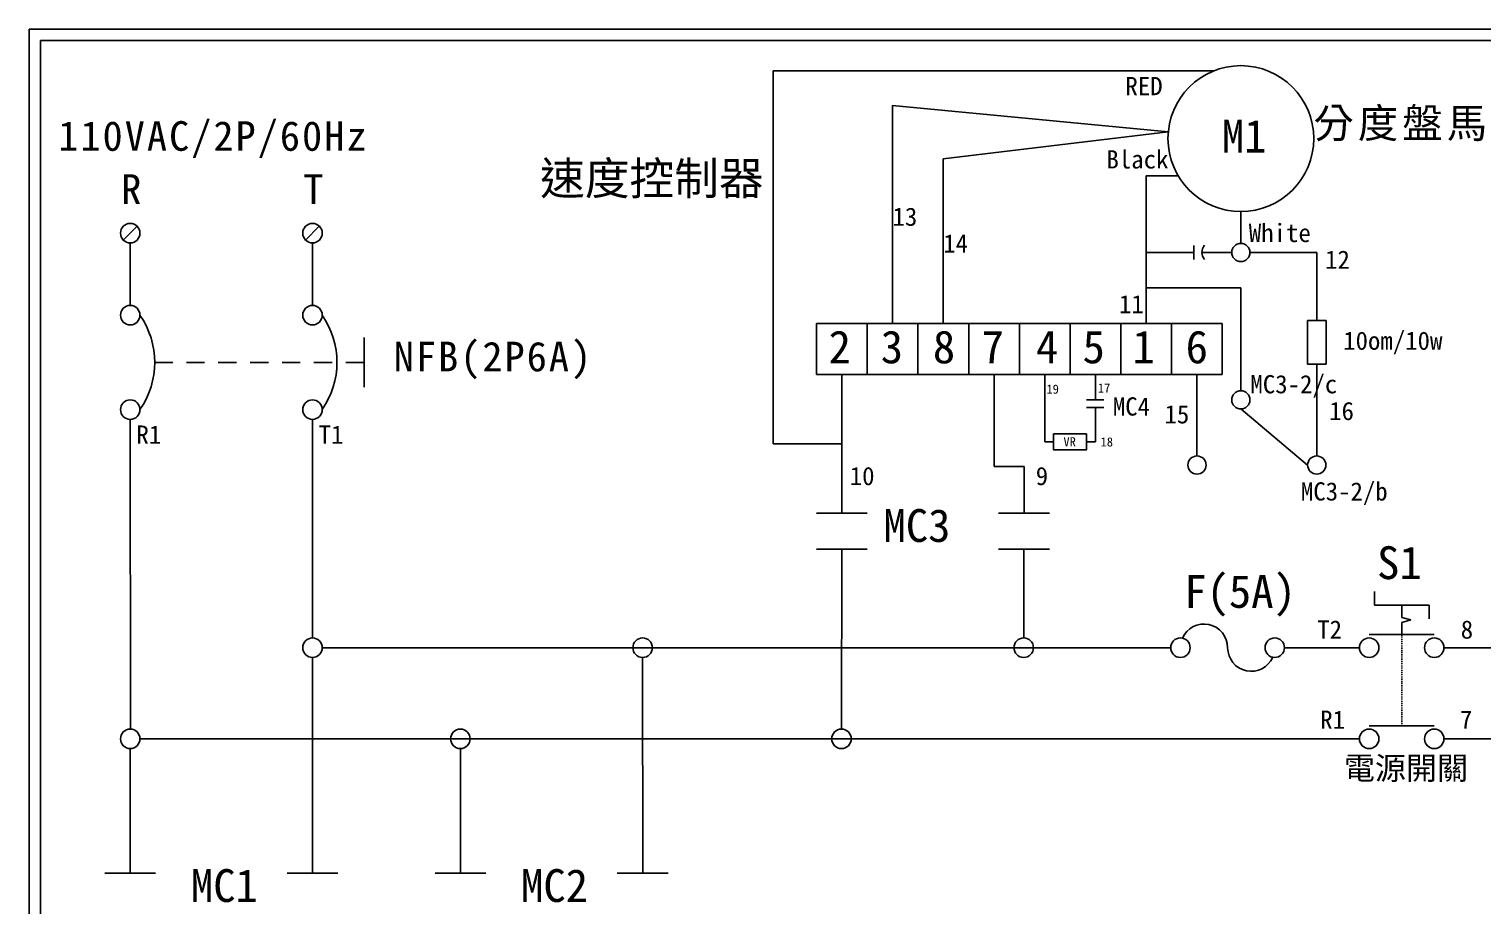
# Model space of a CAD drawing. Extents: x 10 to 297, y 3 to 207.
# Drawn here: x 10 to 169.5, y 110.8 to 207 of the extents above; entities that cross this region are included whole.
import ezdxf

# ---------------------------------------------------------------- set-up
doc = ezdxf.new("R2010")
doc.units = 0
doc.linetypes.add('DASHED', pattern=[0.2, 0.1, -0.1])
doc.linetypes.add('HIDDEN9', pattern=[3.5, 2, -1.5])
doc.layers.get('0').update_dxf_attribs({"linetype": 'CONTINUOUS'})
for name, color, linetype in [('7', 7, 'CONTINUOUS'), ('圖框層', 7, 'CONTINUOUS'), ('標尺寸層', 3, 'CONTINUOUS')]:
    doc.layers.add(name, color=color, linetype=linetype)
doc.styles.add('CNS', font='romanc.shx', dxfattribs={"bigfont": 'chineset.shx'})
doc.styles.add('STSL', font='KAIU.TTF')
doc.styles.add('標楷體', font='KAIU.TTF')

# ---------------------------------------------------------------- blocks, each defined once
blk = doc.blocks.new('FUSE')
at = {"color": 7}
for p, q in [((0, 0), (2.14, 0)), ((14.64, 0), (16.78, 0))]:
    blk.add_line(p, q, dxfattribs=at)
for centre in [(3.21, 0), (13.56, 0)]:
    blk.add_circle(centre, 1.07)
for centre, start, end in [((5.8, 0), 0, 156.116), ((10.98, 0), 180, 336.116)]:
    blk.add_arc(centre, 2.59, start, end, dxfattribs=at)

msp = doc.modelspace()

# ---------------------------------------------------------------- linework, layer by layer
for p, q in [((21.85, 185.35), (20.34, 183.83)), ((41.85, 185.35), (40.34, 183.83)), ((21.1, 164.1), (21.12, 130.19)), ((41.1, 164.1), (41.12, 140.19)), ((157.63, 143.77), (157.63, 145.27)), ((160.63, 143.77), (157.63, 143.77)), ((160.63, 143.77), (163.63, 143.77)), ((163.63, 143.77), (163.63, 142.27)), ((161.63, 142.16), (160.63, 142.43)), ((161.63, 142.16), (160.63, 141.89)), ((135.29, 139.12), (42.17, 139.12)), ((147.78, 139.12), (155.99, 139.12)), ((149.92, 139.12), (155.99, 139.12)), ((165.27, 139.12), (292.46, 139.12)), ((41.09, 138.05), (41.11, 114.4)), ((77.32, 138.05), (77.34, 114.4)), ((21.1, 128.05), (21.11, 114.4)), ((155.99, 129.12), (22.17, 129.12)), ((57.33, 128.05), (57.34, 114.4)), ((165.27, 129.12), (292.09, 129.12))]:
    msp.add_line(p, q)
at = {"color": 7, "linetype": 'HIDDEN9'}
msp.add_line((46.76, 170.41), (23.79, 170.41), dxfattribs=at)
for centre, radius in [((142.98, 194.96), 8), ((21.1, 184.59), 1.07), ((41.1, 184.59), 1.07), ((21.1, 175.59), 1.07), ((41.1, 175.59), 1.07), ((21.1, 165.23), 1.07), ((41.1, 165.23), 1.07), ((41.1, 139.12), 1.07), ((77.33, 139.12), 1.07), ((119.15, 139.12), 1.07), ((21.1, 129.12), 1.07), ((57.33, 129.12), 1.07), ((99.15, 129.12), 1.07)]:
    msp.add_circle(centre, radius)
at = {"color": 7}
for centre in [(14.74, 170.41), (34.74, 170.41)]:
    msp.add_arc(centre, 9.05, 325.1286, 34.8714, dxfattribs=at)
at = {"layer": '7'}
for p, q in [((160.63, 142.43), (160.63, 143.77)), ((157.06, 140.55), (164.2, 140.55)), ((160.63, 140.55), (160.63, 141.89)), ((157.06, 130.55), (164.2, 130.55))]:
    msp.add_line(p, q, dxfattribs=at)
at = {"layer": '7', "linetype": 'DASHED'}
msp.add_line((160.63, 130.55), (160.63, 140.55), dxfattribs=at)
at = {"layer": '7'}
for centre in [(157.06, 139.12), (164.2, 139.12), (157.06, 129.12), (164.2, 129.12)]:
    msp.add_circle(centre, 1.07, dxfattribs=at)
at = {"layer": '圖框層', "color": 7}
for p, q in [((297, 206.97), (10, 206.97)), ((10, 3), (10, 206.97)), ((295.75, 205.72), (11.25, 205.72)), ((11.25, 4.25), (11.25, 205.72))]:
    msp.add_line(p, q, dxfattribs=at)
at = {"layer": '標尺寸層', "color": 7}
for p, q in [((91.67, 161.49), (91.67, 202.4)), ((91.67, 202.4), (140.04, 202.4)), ((104.75, 174.66), (104.75, 198.6)), ((104.75, 198.6), (135.02, 195.71)), ((110.32, 192.73), (135.02, 195.71)), ((110.32, 174.66), (110.32, 192.73)), ((136.09, 190.87), (132.59, 190.87)), ((132.59, 174.66), (132.59, 190.87)), ((142.98, 186.96), (142.98, 183.47)), ((21.1, 183.52), (21.1, 176.66)), ((41.1, 183.52), (41.1, 176.66)), ((137.81, 182.47), (132.59, 182.47)), ((137.81, 183.25), (137.81, 181.68)), ((138.7, 182.47), (141.98, 182.47)), ((143.98, 182.47), (151.31, 182.47)), ((151.31, 174.99), (151.31, 182.47)), ((132.62, 178.58), (142.98, 178.58)), ((142.98, 178.58), (142.98, 167.3)), ((96.4, 169.1), (96.4, 174.66)), ((96.4, 174.66), (101.97, 174.66)), ((101.97, 169.1), (101.97, 174.66)), ((101.97, 169.1), (101.97, 174.66)), ((101.97, 174.66), (107.54, 174.66)), ((107.54, 169.1), (107.54, 174.66)), ((107.54, 169.1), (107.54, 174.66)), ((107.54, 174.66), (113.11, 174.66)), ((113.11, 169.1), (113.11, 174.66)), ((113.11, 169.1), (113.11, 174.66)), ((113.11, 174.66), (118.67, 174.66)), ((118.67, 169.1), (118.67, 174.66)), ((118.67, 169.1), (118.67, 174.66)), ((118.67, 174.66), (124.24, 174.66)), ((124.24, 169.1), (124.24, 174.66)), ((124.24, 169.1), (124.24, 174.66)), ((124.24, 174.66), (129.81, 174.66)), ((129.81, 169.1), (129.81, 174.66)), ((129.81, 169.1), (129.81, 174.66)), ((129.81, 174.66), (135.38, 174.66)), ((135.38, 169.1), (135.38, 174.66)), ((135.38, 169.1), (135.38, 174.66)), ((135.38, 174.66), (140.94, 174.66)), ((140.94, 169.1), (140.94, 174.66)), ((46.76, 173.14), (46.76, 167.68)), ((151.31, 170.22), (151.31, 160.15)), ((96.4, 169.1), (101.97, 169.1)), ((99.19, 153.88), (99.19, 169.1)), ((101.97, 169.1), (107.54, 169.1)), ((107.54, 169.1), (113.11, 169.1)), ((113.11, 169.1), (118.67, 169.1)), ((115.89, 169.1), (115.89, 159.01)), ((118.67, 169.1), (124.24, 169.1)), ((121.46, 169.1), (121.46, 161.69)), ((124.24, 169.1), (129.81, 169.1)), ((127.03, 169.1), (127.03, 166.3)), ((129.81, 169.1), (135.38, 169.1)), ((135.38, 169.1), (140.94, 169.1)), ((138.16, 169.1), (138.16, 160.15)), ((126.04, 166.3), (127.93, 166.3)), ((126.04, 165.47), (127.93, 165.47)), ((127.03, 165.47), (127.03, 161.69)), ((142.98, 165.3), (150.31, 159.15)), ((21.1, 164.16), (21.1, 164.1)), ((41.1, 164.16), (41.1, 164.1)), ((99.19, 161.49), (91.67, 161.49)), ((122.42, 161.69), (121.46, 161.69)), ((126.04, 161.69), (127.03, 161.69)), ((119.19, 159.01), (115.89, 159.01)), ((119.19, 153.88), (119.19, 159.01)), ((96.4, 153.88), (101.97, 153.88)), ((116.4, 153.88), (121.97, 153.88)), ((96.4, 149.91), (101.97, 149.91)), ((99.18, 149.91), (99.15, 130.19)), ((116.4, 149.91), (121.97, 149.91)), ((119.17, 149.91), (119.15, 140.19)), ((18.32, 114.4), (23.89, 114.4)), ((38.32, 114.4), (43.89, 114.4)), ((54.55, 114.4), (60.12, 114.4)), ((74.55, 114.4), (80.12, 114.4))]:
    msp.add_line(p, q, dxfattribs=at)
for points in [[(150.29, 174.99), (152.34, 174.99), (152.34, 170.22), (150.29, 170.22)], [(122.42, 162.56), (126.04, 162.56), (126.04, 160.82), (122.42, 160.82)]]:
    msp.add_lwpolyline(points, close=True, dxfattribs=at)
for centre in [(142.98, 182.47), (142.98, 166.3), (138.16, 159.15), (151.31, 159.15)]:
    msp.add_circle(centre, 1, dxfattribs=at)
msp.add_arc((139.89, 182.47), 1.19, 138.7324, 221.2676, dxfattribs=at)

# ---------------------------------------------------------------- block references
at = {"color": 7}
msp.add_blockref('FUSE', (133.14, 139.12), dxfattribs=at)

# ---------------------------------------------------------------- texts
at = {"color": 0, "char_height": 3.25, "style": '標楷體'}
for s, insert, width, attachment_point in [('{\\T1.1;分度盤馬達}', (163.13, 198.28), 24.1454, 2), ('\\pt6.5;{\\T1.1;110VAC/2P/60Hz}', (13.2, 196.87), 35.213, 1), ('\\pt6.5;{\\T1.1;R}', (20.1, 191.05), 2, 1), ('\\pt6.5;{\\T1.1;T}', (40.1, 191.05), 2, 1), ('\\pt6.5;{\\T1.1;NFB(2P6A)}', (60.96, 172.68), 24.6072, 2)]:
    msp.add_mtext(s, dxfattribs=dict(at, insert=insert, width=width, attachment_point=attachment_point))
at = {"layer": '圖框層', "color": 4, "style": 'STSL'}
for s, height, p in [('RED', 2, (130.31, 199.72)), ('M1', 3.6, (140.9, 193.43)), ('Black', 2, (128.23, 191.68)), ('速度控制器', 3.6, (66.07, 188.8)), ('13', 2, (104.75, 185.39)), ('White', 2, (143.85, 183.61)), ('14', 2, (110.32, 182.46)), ('12', 2, (152.22, 180.68)), ('11', 2, (129.61, 175.8)), ('10om/10w', 2, (154.21, 171.79)), ('2', 3.6, (97.74, 170.31)), ('3', 3.6, (103.46, 170.31)), ('8', 3.6, (109.18, 170.31)), ('7', 3.6, (114.53, 170.31)), ('4', 3.6, (120.49, 170.31)), ('5', 3.6, (125.61, 170.31)), ('1', 3.6, (131.09, 170.31)), ('6', 3.6, (136.92, 170.31)), ('MC3-2/c', 2, (144.03, 167.02)), ('19', 1, (121.65, 166.98)), ('17', 1, (127.29, 167.1)), ('MC4', 2, (128.93, 164.58)), ('16', 2, (152.67, 164.08)), ('15', 2, (134.6, 163.72)), ('R1', 2, (21.78, 161.49)), ('T1', 2, (41.78, 161.49)), ('VR', 1, (123.51, 161.21)), ('18', 1, (127.59, 161.19)), ('10', 2, (100.06, 156.95)), ('9', 2, (120.47, 156.95)), ('MC3-2/b', 2, (149.57, 155.26)), ('MC3', 3.6, (103.76, 150.72)), ('S1', 3.6, (157.93, 146.64)), ('F(5A)', 3.6, (136.77, 143.49)), ('T2', 2, (151.36, 140.11)), ('8', 2, (167.11, 140.11)), ('R1', 2, (151.69, 130.22)), ('7', 2, (167.02, 130.22)), ('MC1', 3.6, (27.76, 111.23)), ('MC2', 3.6, (63.99, 111.23))]:
    msp.add_text(s, height=height, dxfattribs=at).set_placement(p)
at = {"layer": '標尺寸層', "color": 7, "insert": (154.28, 127.16), "char_height": 2.5, "width": 14.0847, "attachment_point": 1, "style": 'CNS'}
msp.add_mtext('{\\fDFKai-SB|b0|i0|c136|p65;電源開關}', dxfattribs=at)

doc.saveas('drawing.dxf')
